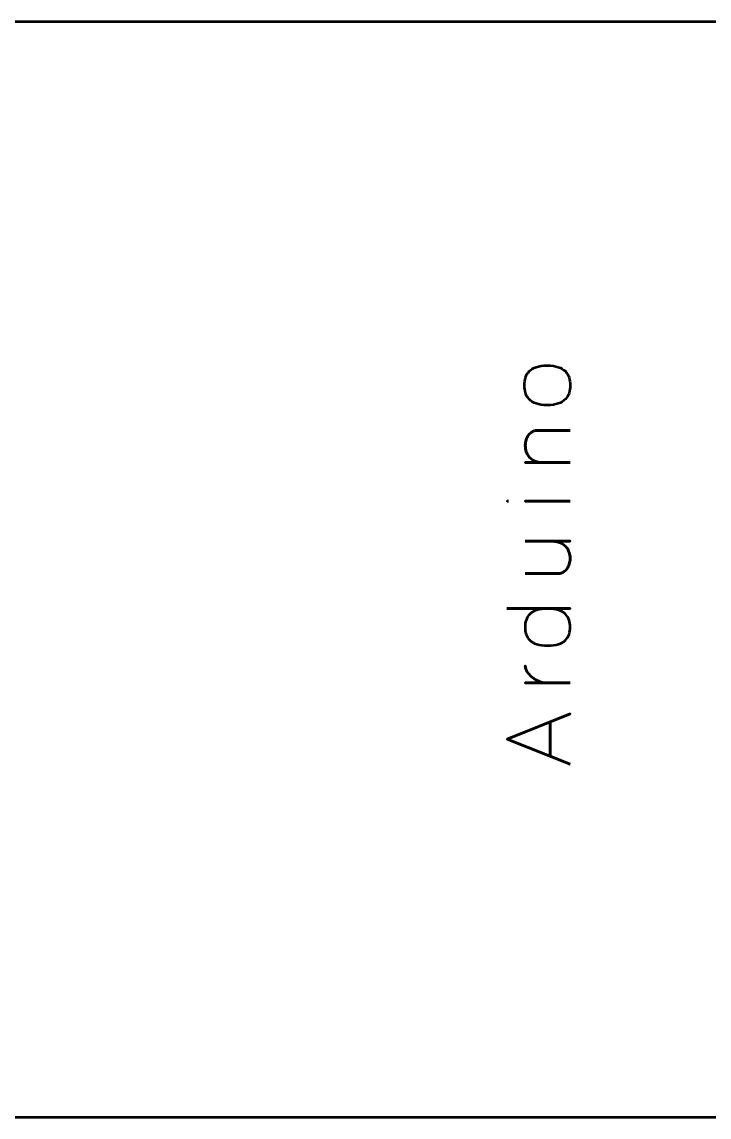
# Model space of a CAD drawing. Header units: centimetres. Extents: x -17.2 to -3.8, y -20.5 to -9.2.
# Drawn here: x -10.5 to -7.17, y -20.5 to -15.2 of the extents above; entities that cross this region are included whole.
import ezdxf

# ---------------------------------------------------------------- set-up
doc = ezdxf.new("R2010")
doc.units = ezdxf.units.CM
doc.header["$MEASUREMENT"] = 0
doc.layers.add('Layer 1', color=7, linetype='Continuous')

msp = doc.modelspace()

# ---------------------------------------------------------------- linework, layer by layer
at = {"layer": 'Layer 1', "lineweight": 53}
msp.add_open_spline([(-4.35005, -20.50003), (-4.35005, -20.50003), (-6.25, -20.50003), (-6.25, -20.50003), (-6.25, -20.50003), (-6.25, -20.50003), (-6.25, -20.26251), (-6.25, -20.26251), (-6.25, -20.26251), (-6.25, -20.17968), (-6.31717, -20.11251), (-6.4, -20.11251), (-6.4, -20.11251), (-6.48283, -20.11251), (-6.55, -20.17968), (-6.55, -20.26251), (-6.55, -20.26251), (-6.55, -20.26251), (-6.55, -20.50003), (-6.55, -20.50003), (-6.55, -20.50003), (-6.55, -20.50003), (-13.75, -20.50003), (-13.75, -20.50003), (-13.75, -20.50003), (-13.75, -20.50003), (-13.75, -20.26251), (-13.75, -20.26251), (-13.75, -20.26251), (-13.75, -20.17968), (-13.81717, -20.11251), (-13.9, -20.11251), (-13.9, -20.11251), (-13.98283, -20.11251), (-14.05, -20.17968), (-14.05, -20.26251), (-14.05, -20.26251), (-14.05, -20.26251), (-14.05, -20.50003), (-14.05, -20.50003), (-14.05, -20.50003), (-14.05, -20.50003), (-16.64995, -20.50003), (-16.64995, -20.50003), (-16.64995, -20.50003), (-16.92695, -20.50003), (-17.15005, -20.27694), (-17.15005, -19.99994), (-17.15005, -19.99994), (-17.15005, -19.99994), (-17.15005, -15.70008), (-17.15005, -15.70008), (-17.15005, -15.70008), (-17.15005, -15.42294), (-16.92695, -15.19998), (-16.64995, -15.19998), (-16.64995, -15.19998), (-16.64995, -15.19998), (-14.7385, -15.19998), (-14.7385, -15.19998), (-14.7385, -15.19998), (-14.7385, -15.19998), (-14.7385, -15.43301), (-14.7385, -15.43301), (-14.7385, -15.43301), (-14.7385, -15.51584), (-14.67133, -15.58301), (-14.5885, -15.58301), (-14.5885, -15.58301), (-14.50567, -15.58301), (-14.4385, -15.51584), (-14.4385, -15.43301), (-14.4385, -15.43301), (-14.4385, -15.43301), (-14.4385, -15.19998), (-14.4385, -15.19998), (-14.4385, -15.19998), (-14.4385, -15.19998), (-6.4385, -15.19998), (-6.4385, -15.19998), (-6.4385, -15.19998), (-6.4385, -15.19998), (-6.4385, -15.43301), (-6.4385, -15.43301), (-6.4385, -15.43301), (-6.4385, -15.51584), (-6.37133, -15.58301), (-6.2885, -15.58301), (-6.2885, -15.58301), (-6.20567, -15.58301), (-6.1385, -15.51584), (-6.1385, -15.43301), (-6.1385, -15.43301), (-6.1385, -15.43301), (-6.1385, -15.19998), (-6.1385, -15.19998), (-6.1385, -15.19998), (-6.1385, -15.19998), (-4.35005, -15.19998), (-4.35005, -15.19998), (-4.35005, -15.19998), (-4.07305, -15.19998), (-3.84995, -15.42294), (-3.84995, -15.70008), (-3.84995, -15.70008), (-3.84995, -15.70008), (-3.84995, -19.99994), (-3.84995, -19.99994), (-3.84995, -19.99994), (-3.84995, -20.27694), (-4.07305, -20.50003), (-4.35005, -20.50003)], degree=3, knots=[0, 0, 0, 0, 0.0357143, 0.0357143, 0.0357143, 0.0357143, 0.0714286, 0.0714286, 0.0714286, 0.0714286, 0.1071429, 0.1071429, 0.1071429, 0.1071429, 0.1428571, 0.1428571, 0.1428571, 0.1428571, 0.1785714, 0.1785714, 0.1785714, 0.1785714, 0.2142857, 0.2142857, 0.2142857, 0.2142857, 0.25, 0.25, 0.25, 0.25, 0.2857143, 0.2857143, 0.2857143, 0.2857143, 0.3214286, 0.3214286, 0.3214286, 0.3214286, 0.3571429, 0.3571429, 0.3571429, 0.3571429, 0.3928571, 0.3928571, 0.3928571, 0.3928571, 0.4285714, 0.4285714, 0.4285714, 0.4285714, 0.4642857, 0.4642857, 0.4642857, 0.4642857, 0.5, 0.5, 0.5, 0.5, 0.5357143, 0.5357143, 0.5357143, 0.5357143, 0.5714286, 0.5714286, 0.5714286, 0.5714286, 0.6071429, 0.6071429, 0.6071429, 0.6071429, 0.6428571, 0.6428571, 0.6428571, 0.6428571, 0.6785714, 0.6785714, 0.6785714, 0.6785714, 0.7142857, 0.7142857, 0.7142857, 0.7142857, 0.75, 0.75, 0.75, 0.75, 0.7857143, 0.7857143, 0.7857143, 0.7857143, 0.8214286, 0.8214286, 0.8214286, 0.8214286, 0.8571429, 0.8571429, 0.8571429, 0.8571429, 0.8928571, 0.8928571, 0.8928571, 0.8928571, 0.9285714, 0.9285714, 0.9285714, 0.9285714, 0.9642857, 0.9642857, 0.9642857, 0.9642857, 1, 1, 1, 1], dxfattribs=at)
at = {"layer": 'Layer 1', "color": 5, "lineweight": 53}
for points, knots in [([(-7.84714, -16.95869), (-7.84707, -16.94536), (-7.84876, -16.93294), (-7.85236, -16.92137), (-7.85236, -16.92137), (-7.85596, -16.9098), (-7.86196, -16.89957), (-7.87035, -16.89082), (-7.87035, -16.89082), (-7.87875, -16.882), (-7.89011, -16.87516), (-7.9045, -16.87015), (-7.9045, -16.87015), (-7.91882, -16.86521), (-7.93667, -16.86267), (-7.95805, -16.8626), (-7.95805, -16.8626), (-7.97936, -16.86267), (-7.99714, -16.86521), (-8.01139, -16.87015), (-8.01139, -16.87015), (-8.02564, -16.87516), (-8.037, -16.882), (-8.04533, -16.89082), (-8.04533, -16.89082), (-8.05373, -16.89957), (-8.05972, -16.9098), (-8.06332, -16.92137), (-8.06332, -16.92137), (-8.06692, -16.93294), (-8.06861, -16.94536), (-8.06854, -16.95869), (-8.06854, -16.95869), (-8.06861, -16.97189), (-8.06692, -16.98431), (-8.06332, -16.99588), (-8.06332, -16.99588), (-8.05972, -17.00745), (-8.05373, -17.01761), (-8.04533, -17.02643), (-8.04533, -17.02643), (-8.037, -17.03525), (-8.02564, -17.04216), (-8.01139, -17.04717), (-8.01139, -17.04717), (-7.99714, -17.05218), (-7.97936, -17.05472), (-7.95805, -17.05479), (-7.95805, -17.05479), (-7.93667, -17.05472), (-7.91882, -17.05218), (-7.9045, -17.04717), (-7.9045, -17.04717), (-7.89011, -17.04216), (-7.87875, -17.03525), (-7.87035, -17.02643), (-7.87035, -17.02643), (-7.86196, -17.01761), (-7.85596, -17.00745), (-7.85236, -16.99588), (-7.85236, -16.99588), (-7.84876, -16.98431), (-7.84707, -16.97189), (-7.84714, -16.95869)], [0, 0, 0, 0, 0.0625, 0.0625, 0.0625, 0.0625, 0.125, 0.125, 0.125, 0.125, 0.1875, 0.1875, 0.1875, 0.1875, 0.25, 0.25, 0.25, 0.25, 0.3125, 0.3125, 0.3125, 0.3125, 0.375, 0.375, 0.375, 0.375, 0.4375, 0.4375, 0.4375, 0.4375, 0.5, 0.5, 0.5, 0.5, 0.5625, 0.5625, 0.5625, 0.5625, 0.625, 0.625, 0.625, 0.625, 0.6875, 0.6875, 0.6875, 0.6875, 0.75, 0.75, 0.75, 0.75, 0.8125, 0.8125, 0.8125, 0.8125, 0.875, 0.875, 0.875, 0.875, 0.9375, 0.9375, 0.9375, 0.9375, 1, 1, 1, 1]), ([(-7.84714, -16.95869), (-7.84707, -16.94536), (-7.84876, -16.93294), (-7.85236, -16.92137), (-7.85236, -16.92137), (-7.85596, -16.9098), (-7.86196, -16.89957), (-7.87035, -16.89082), (-7.87035, -16.89082), (-7.87875, -16.882), (-7.89011, -16.87516), (-7.9045, -16.87015), (-7.9045, -16.87015), (-7.91882, -16.86521), (-7.93667, -16.86267), (-7.95805, -16.8626), (-7.95805, -16.8626), (-7.97936, -16.86267), (-7.99714, -16.86521), (-8.01139, -16.87015), (-8.01139, -16.87015), (-8.02564, -16.87516), (-8.037, -16.882), (-8.04533, -16.89082), (-8.04533, -16.89082), (-8.05373, -16.89957), (-8.05972, -16.9098), (-8.06332, -16.92137), (-8.06332, -16.92137), (-8.06692, -16.93294), (-8.06861, -16.94536), (-8.06854, -16.95869), (-8.06854, -16.95869), (-8.06861, -16.97189), (-8.06692, -16.98431), (-8.06332, -16.99588), (-8.06332, -16.99588), (-8.05972, -17.00745), (-8.05373, -17.01761), (-8.04533, -17.02643), (-8.04533, -17.02643), (-8.037, -17.03525), (-8.02564, -17.04216), (-8.01139, -17.04717), (-8.01139, -17.04717), (-7.99714, -17.05218), (-7.97936, -17.05472), (-7.95805, -17.05479), (-7.95805, -17.05479), (-7.93667, -17.05472), (-7.91882, -17.05218), (-7.9045, -17.04717), (-7.9045, -17.04717), (-7.89011, -17.04216), (-7.87875, -17.03525), (-7.87035, -17.02643), (-7.87035, -17.02643), (-7.86196, -17.01761), (-7.85596, -17.00745), (-7.85236, -16.99588), (-7.85236, -16.99588), (-7.84876, -16.98431), (-7.84707, -16.97189), (-7.84714, -16.95869)], [0, 0, 0, 0, 0.0625, 0.0625, 0.0625, 0.0625, 0.125, 0.125, 0.125, 0.125, 0.1875, 0.1875, 0.1875, 0.1875, 0.25, 0.25, 0.25, 0.25, 0.3125, 0.3125, 0.3125, 0.3125, 0.375, 0.375, 0.375, 0.375, 0.4375, 0.4375, 0.4375, 0.4375, 0.5, 0.5, 0.5, 0.5, 0.5625, 0.5625, 0.5625, 0.5625, 0.625, 0.625, 0.625, 0.625, 0.6875, 0.6875, 0.6875, 0.6875, 0.75, 0.75, 0.75, 0.75, 0.8125, 0.8125, 0.8125, 0.8125, 0.875, 0.875, 0.875, 0.875, 0.9375, 0.9375, 0.9375, 0.9375, 1, 1, 1, 1]), ([(-7.84714, -17.17714), (-7.84721, -17.17714), (-7.84926, -17.17714), (-7.85328, -17.17714), (-7.85328, -17.17714), (-7.85723, -17.17714), (-7.86266, -17.17714), (-7.86951, -17.17714), (-7.86951, -17.17714), (-7.87642, -17.17714), (-7.88418, -17.17714), (-7.89293, -17.17714), (-7.89293, -17.17714), (-7.90161, -17.17714), (-7.91071, -17.17714), (-7.92023, -17.17714), (-7.92023, -17.17714), (-7.92983, -17.17714), (-7.93921, -17.17714), (-7.94853, -17.17714), (-7.94853, -17.17714), (-7.95784, -17.17714), (-7.96659, -17.17714), (-7.97463, -17.17714), (-7.97463, -17.17714), (-7.98275, -17.17714), (-7.98966, -17.17714), (-7.99552, -17.17714), (-7.99552, -17.17714), (-8.0013, -17.17714), (-8.00547, -17.17714), (-8.00801, -17.17714), (-8.00801, -17.17714), (-8.01196, -17.17714), (-8.0164, -17.17791), (-8.02127, -17.1796), (-8.02127, -17.1796), (-8.02621, -17.18123), (-8.03115, -17.18384), (-8.03609, -17.18744), (-8.03609, -17.18744), (-8.0411, -17.19103), (-8.04568, -17.19562), (-8.04992, -17.20134), (-8.04992, -17.20134), (-8.05415, -17.20712), (-8.05754, -17.21404), (-8.06015, -17.22208), (-8.06015, -17.22208), (-8.06276, -17.23019), (-8.06417, -17.23965), (-8.06431, -17.25037), (-8.06431, -17.25037), (-8.06431, -17.26124), (-8.06283, -17.27104), (-8.05986, -17.27979), (-8.05986, -17.27979), (-8.05683, -17.28854), (-8.05267, -17.29623), (-8.04738, -17.30286), (-8.04738, -17.30286), (-8.04208, -17.3095), (-8.03602, -17.315), (-8.0291, -17.31944), (-8.0291, -17.31944), (-8.02226, -17.32396), (-8.01499, -17.32728), (-8.00723, -17.32953), (-8.00723, -17.32953), (-7.99954, -17.33179), (-7.99171, -17.33292), (-7.98388, -17.33292), (-7.98388, -17.33292), (-7.99171, -17.33292), (-7.99954, -17.33179), (-8.00723, -17.32953), (-8.00723, -17.32953), (-8.01499, -17.32728), (-8.02226, -17.32396), (-8.0291, -17.31944), (-8.0291, -17.31944), (-8.03602, -17.315), (-8.04208, -17.3095), (-8.04738, -17.30286), (-8.04738, -17.30286), (-8.05267, -17.29623), (-8.05683, -17.28854), (-8.05986, -17.27979), (-8.05986, -17.27979), (-8.06283, -17.27104), (-8.06431, -17.26124), (-8.06431, -17.25037), (-8.06431, -17.25037), (-8.06417, -17.23965), (-8.06276, -17.23019), (-8.06015, -17.22208), (-8.06015, -17.22208), (-8.05754, -17.21404), (-8.05415, -17.20712), (-8.04992, -17.20134), (-8.04992, -17.20134), (-8.04568, -17.19562), (-8.0411, -17.19103), (-8.03609, -17.18744), (-8.03609, -17.18744), (-8.03115, -17.18384), (-8.02621, -17.18123), (-8.02127, -17.1796), (-8.02127, -17.1796), (-8.0164, -17.17791), (-8.01196, -17.17714), (-8.00801, -17.17714), (-8.00801, -17.17714), (-8.00547, -17.17714), (-8.0013, -17.17714), (-7.99552, -17.17714), (-7.99552, -17.17714), (-7.98966, -17.17714), (-7.98275, -17.17714), (-7.97463, -17.17714), (-7.97463, -17.17714), (-7.96659, -17.17714), (-7.95784, -17.17714), (-7.94853, -17.17714), (-7.94853, -17.17714), (-7.93921, -17.17714), (-7.92983, -17.17714), (-7.92023, -17.17714), (-7.92023, -17.17714), (-7.91071, -17.17714), (-7.90161, -17.17714), (-7.89293, -17.17714), (-7.89293, -17.17714), (-7.88418, -17.17714), (-7.87642, -17.17714), (-7.86951, -17.17714), (-7.86951, -17.17714), (-7.86266, -17.17714), (-7.85723, -17.17714), (-7.85328, -17.17714), (-7.85328, -17.17714), (-7.84926, -17.17714), (-7.84721, -17.17714), (-7.84714, -17.17714)], [0, 0, 0, 0, 0.0277778, 0.0277778, 0.0277778, 0.0277778, 0.0555556, 0.0555556, 0.0555556, 0.0555556, 0.0833333, 0.0833333, 0.0833333, 0.0833333, 0.1111111, 0.1111111, 0.1111111, 0.1111111, 0.1388889, 0.1388889, 0.1388889, 0.1388889, 0.1666667, 0.1666667, 0.1666667, 0.1666667, 0.1944444, 0.1944444, 0.1944444, 0.1944444, 0.2222222, 0.2222222, 0.2222222, 0.2222222, 0.25, 0.25, 0.25, 0.25, 0.2777778, 0.2777778, 0.2777778, 0.2777778, 0.3055556, 0.3055556, 0.3055556, 0.3055556, 0.3333333, 0.3333333, 0.3333333, 0.3333333, 0.3611111, 0.3611111, 0.3611111, 0.3611111, 0.3888889, 0.3888889, 0.3888889, 0.3888889, 0.4166667, 0.4166667, 0.4166667, 0.4166667, 0.4444444, 0.4444444, 0.4444444, 0.4444444, 0.4722222, 0.4722222, 0.4722222, 0.4722222, 0.5, 0.5, 0.5, 0.5, 0.5277778, 0.5277778, 0.5277778, 0.5277778, 0.5555556, 0.5555556, 0.5555556, 0.5555556, 0.5833333, 0.5833333, 0.5833333, 0.5833333, 0.6111111, 0.6111111, 0.6111111, 0.6111111, 0.6388889, 0.6388889, 0.6388889, 0.6388889, 0.6666667, 0.6666667, 0.6666667, 0.6666667, 0.6944444, 0.6944444, 0.6944444, 0.6944444, 0.7222222, 0.7222222, 0.7222222, 0.7222222, 0.75, 0.75, 0.75, 0.75, 0.7777778, 0.7777778, 0.7777778, 0.7777778, 0.8055556, 0.8055556, 0.8055556, 0.8055556, 0.8333333, 0.8333333, 0.8333333, 0.8333333, 0.8611111, 0.8611111, 0.8611111, 0.8611111, 0.8888889, 0.8888889, 0.8888889, 0.8888889, 0.9166667, 0.9166667, 0.9166667, 0.9166667, 0.9444444, 0.9444444, 0.9444444, 0.9444444, 0.9722222, 0.9722222, 0.9722222, 0.9722222, 1, 1, 1, 1]), ([(-7.84714, -17.33292), (-7.84714, -17.33292), (-8.06431, -17.33292), (-8.06431, -17.33292), (-8.06431, -17.33292), (-8.06431, -17.33292), (-7.84714, -17.33292), (-7.84714, -17.33292)], [0, 0, 0, 0, 0.5, 0.5, 0.5, 0.5, 1, 1, 1, 1]), ([(-8.14516, -17.51961), (-8.14516, -17.51961), (-8.15278, -17.51961), (-8.15278, -17.51961), (-8.15278, -17.51961), (-8.15278, -17.51961), (-8.14516, -17.51961), (-8.14516, -17.51961)], [0, 0, 0, 0, 0.5, 0.5, 0.5, 0.5, 1, 1, 1, 1]), ([(-7.84756, -17.51961), (-7.84756, -17.51961), (-8.06473, -17.51961), (-8.06473, -17.51961), (-8.06473, -17.51961), (-8.06466, -17.51961), (-8.06212, -17.51961), (-8.05725, -17.51961), (-8.05725, -17.51961), (-8.05238, -17.51961), (-8.04568, -17.51961), (-8.03722, -17.51961), (-8.03722, -17.51961), (-8.02875, -17.51961), (-8.01908, -17.51961), (-8.00822, -17.51961), (-8.00822, -17.51961), (-7.99735, -17.51961), (-7.98592, -17.51961), (-7.97386, -17.51961), (-7.97386, -17.51961), (-7.96186, -17.51961), (-7.9498, -17.51961), (-7.9378, -17.51961), (-7.9378, -17.51961), (-7.92574, -17.51961), (-7.91431, -17.51961), (-7.90351, -17.51961), (-7.90351, -17.51961), (-7.89265, -17.51961), (-7.88305, -17.51961), (-7.87466, -17.51961), (-7.87466, -17.51961), (-7.86619, -17.51961), (-7.85963, -17.51961), (-7.85476, -17.51961), (-7.85476, -17.51961), (-7.84996, -17.51961), (-7.84756, -17.51961), (-7.84756, -17.51961)], [0, 0, 0, 0, 0.1, 0.1, 0.1, 0.1, 0.2, 0.2, 0.2, 0.2, 0.3, 0.3, 0.3, 0.3, 0.4, 0.4, 0.4, 0.4, 0.5, 0.5, 0.5, 0.5, 0.6, 0.6, 0.6, 0.6, 0.7, 0.7, 0.7, 0.7, 0.8, 0.8, 0.8, 0.8, 0.9, 0.9, 0.9, 0.9, 1, 1, 1, 1]), ([(-8.06515, -17.8697), (-8.06508, -17.8697), (-8.06304, -17.8697), (-8.05902, -17.8697), (-8.05902, -17.8697), (-8.055, -17.8697), (-8.04956, -17.8697), (-8.04272, -17.8697), (-8.04272, -17.8697), (-8.0358, -17.8697), (-8.02797, -17.8697), (-8.01922, -17.8697), (-8.01922, -17.8697), (-8.01055, -17.8697), (-8.00137, -17.8697), (-7.99178, -17.8697), (-7.99178, -17.8697), (-7.98225, -17.8697), (-7.9728, -17.8697), (-7.96349, -17.8697), (-7.96349, -17.8697), (-7.9541, -17.8697), (-7.94535, -17.8697), (-7.93731, -17.8697), (-7.93731, -17.8697), (-7.9292, -17.8697), (-7.92221, -17.8697), (-7.91635, -17.8697), (-7.91635, -17.8697), (-7.91057, -17.8697), (-7.90641, -17.8697), (-7.90387, -17.8697), (-7.90387, -17.8697), (-7.89992, -17.8697), (-7.89547, -17.86892), (-7.8906, -17.86723), (-7.8906, -17.86723), (-7.88566, -17.86561), (-7.88072, -17.863), (-7.87579, -17.8594), (-7.87579, -17.8594), (-7.87078, -17.8558), (-7.86619, -17.85122), (-7.86196, -17.8455), (-7.86196, -17.8455), (-7.85772, -17.83971), (-7.85434, -17.8328), (-7.85173, -17.82476), (-7.85173, -17.82476), (-7.84912, -17.81664), (-7.8477, -17.80719), (-7.84756, -17.79646), (-7.84756, -17.79646), (-7.84756, -17.7856), (-7.84904, -17.77579), (-7.85201, -17.76704), (-7.85201, -17.76704), (-7.85504, -17.75822), (-7.8592, -17.75053), (-7.8645, -17.74383), (-7.8645, -17.74383), (-7.86979, -17.7372), (-7.87586, -17.73162), (-7.88277, -17.72711), (-7.88277, -17.72711), (-7.88961, -17.72259), (-7.89688, -17.71921), (-7.90464, -17.71695), (-7.90464, -17.71695), (-7.91233, -17.71462), (-7.92016, -17.71349), (-7.928, -17.71349), (-7.928, -17.71349), (-7.92016, -17.71349), (-7.91233, -17.71462), (-7.90464, -17.71695), (-7.90464, -17.71695), (-7.89688, -17.71921), (-7.88961, -17.72259), (-7.88277, -17.72711), (-7.88277, -17.72711), (-7.87586, -17.73162), (-7.86979, -17.7372), (-7.8645, -17.74383), (-7.8645, -17.74383), (-7.8592, -17.75053), (-7.85504, -17.75822), (-7.85201, -17.76704), (-7.85201, -17.76704), (-7.84904, -17.77579), (-7.84756, -17.7856), (-7.84756, -17.79646), (-7.84756, -17.79646), (-7.8477, -17.80719), (-7.84912, -17.81664), (-7.85173, -17.82476), (-7.85173, -17.82476), (-7.85434, -17.8328), (-7.85772, -17.83971), (-7.86196, -17.8455), (-7.86196, -17.8455), (-7.86619, -17.85122), (-7.87078, -17.8558), (-7.87579, -17.8594), (-7.87579, -17.8594), (-7.88072, -17.863), (-7.88566, -17.86561), (-7.8906, -17.86723), (-7.8906, -17.86723), (-7.89547, -17.86892), (-7.89992, -17.8697), (-7.90387, -17.8697), (-7.90387, -17.8697), (-7.90641, -17.8697), (-7.91057, -17.8697), (-7.91635, -17.8697), (-7.91635, -17.8697), (-7.92221, -17.8697), (-7.9292, -17.8697), (-7.93731, -17.8697), (-7.93731, -17.8697), (-7.94535, -17.8697), (-7.9541, -17.8697), (-7.96349, -17.8697), (-7.96349, -17.8697), (-7.9728, -17.8697), (-7.98225, -17.8697), (-7.99178, -17.8697), (-7.99178, -17.8697), (-8.00137, -17.8697), (-8.01055, -17.8697), (-8.01922, -17.8697), (-8.01922, -17.8697), (-8.02797, -17.8697), (-8.0358, -17.8697), (-8.04272, -17.8697), (-8.04272, -17.8697), (-8.04956, -17.8697), (-8.055, -17.8697), (-8.05902, -17.8697), (-8.05902, -17.8697), (-8.06304, -17.8697), (-8.06508, -17.8697), (-8.06515, -17.8697)], [0, 0, 0, 0, 0.0277778, 0.0277778, 0.0277778, 0.0277778, 0.0555556, 0.0555556, 0.0555556, 0.0555556, 0.0833333, 0.0833333, 0.0833333, 0.0833333, 0.1111111, 0.1111111, 0.1111111, 0.1111111, 0.1388889, 0.1388889, 0.1388889, 0.1388889, 0.1666667, 0.1666667, 0.1666667, 0.1666667, 0.1944444, 0.1944444, 0.1944444, 0.1944444, 0.2222222, 0.2222222, 0.2222222, 0.2222222, 0.25, 0.25, 0.25, 0.25, 0.2777778, 0.2777778, 0.2777778, 0.2777778, 0.3055556, 0.3055556, 0.3055556, 0.3055556, 0.3333333, 0.3333333, 0.3333333, 0.3333333, 0.3611111, 0.3611111, 0.3611111, 0.3611111, 0.3888889, 0.3888889, 0.3888889, 0.3888889, 0.4166667, 0.4166667, 0.4166667, 0.4166667, 0.4444444, 0.4444444, 0.4444444, 0.4444444, 0.4722222, 0.4722222, 0.4722222, 0.4722222, 0.5, 0.5, 0.5, 0.5, 0.5277778, 0.5277778, 0.5277778, 0.5277778, 0.5555556, 0.5555556, 0.5555556, 0.5555556, 0.5833333, 0.5833333, 0.5833333, 0.5833333, 0.6111111, 0.6111111, 0.6111111, 0.6111111, 0.6388889, 0.6388889, 0.6388889, 0.6388889, 0.6666667, 0.6666667, 0.6666667, 0.6666667, 0.6944444, 0.6944444, 0.6944444, 0.6944444, 0.7222222, 0.7222222, 0.7222222, 0.7222222, 0.75, 0.75, 0.75, 0.75, 0.7777778, 0.7777778, 0.7777778, 0.7777778, 0.8055556, 0.8055556, 0.8055556, 0.8055556, 0.8333333, 0.8333333, 0.8333333, 0.8333333, 0.8611111, 0.8611111, 0.8611111, 0.8611111, 0.8888889, 0.8888889, 0.8888889, 0.8888889, 0.9166667, 0.9166667, 0.9166667, 0.9166667, 0.9444444, 0.9444444, 0.9444444, 0.9444444, 0.9722222, 0.9722222, 0.9722222, 0.9722222, 1, 1, 1, 1]), ([(-8.06515, -17.71349), (-8.06515, -17.71349), (-7.84756, -17.71349), (-7.84756, -17.71349), (-7.84756, -17.71349), (-7.84756, -17.71349), (-8.06515, -17.71349), (-8.06515, -17.71349)], [0, 0, 0, 0, 0.5, 0.5, 0.5, 0.5, 1, 1, 1, 1]), ([(-8.15321, -18.03903), (-8.15321, -18.03903), (-7.84714, -18.03903), (-7.84714, -18.03903), (-7.84714, -18.03903), (-7.84714, -18.03903), (-8.15321, -18.03903), (-8.15321, -18.03903)], [0, 0, 0, 0, 0.5, 0.5, 0.5, 0.5, 1, 1, 1, 1]), ([(-8.06558, -18.1292), (-8.06565, -18.11685), (-8.06396, -18.10528), (-8.06043, -18.09448), (-8.06043, -18.09448), (-8.0569, -18.08369), (-8.05097, -18.07416), (-8.04272, -18.06591), (-8.04272, -18.06591), (-8.03446, -18.05765), (-8.02325, -18.05123), (-8.00913, -18.04658), (-8.00913, -18.04658), (-7.99502, -18.04192), (-7.97746, -18.03952), (-7.95636, -18.03945), (-7.95636, -18.03945), (-7.93526, -18.03952), (-7.9177, -18.04192), (-7.90358, -18.04658), (-7.90358, -18.04658), (-7.88947, -18.05123), (-7.87825, -18.05765), (-7.87, -18.06591), (-7.87, -18.06591), (-7.86174, -18.07416), (-7.85582, -18.08369), (-7.85229, -18.09448), (-7.85229, -18.09448), (-7.84876, -18.10528), (-7.84707, -18.11685), (-7.84714, -18.1292), (-7.84714, -18.1292), (-7.84707, -18.14154), (-7.84876, -18.15312), (-7.85229, -18.16384), (-7.85229, -18.16384), (-7.85582, -18.17464), (-7.86174, -18.18409), (-7.87, -18.19227), (-7.87, -18.19227), (-7.87825, -18.20046), (-7.88947, -18.20688), (-7.90358, -18.21146), (-7.90358, -18.21146), (-7.9177, -18.21612), (-7.93526, -18.21845), (-7.95636, -18.21852), (-7.95636, -18.21852), (-7.97746, -18.21845), (-7.99502, -18.21612), (-8.00913, -18.21146), (-8.00913, -18.21146), (-8.02325, -18.20688), (-8.03446, -18.20046), (-8.04272, -18.19227), (-8.04272, -18.19227), (-8.05097, -18.18409), (-8.0569, -18.17464), (-8.06043, -18.16384), (-8.06043, -18.16384), (-8.06396, -18.15312), (-8.06565, -18.14154), (-8.06558, -18.1292)], [0, 0, 0, 0, 0.0625, 0.0625, 0.0625, 0.0625, 0.125, 0.125, 0.125, 0.125, 0.1875, 0.1875, 0.1875, 0.1875, 0.25, 0.25, 0.25, 0.25, 0.3125, 0.3125, 0.3125, 0.3125, 0.375, 0.375, 0.375, 0.375, 0.4375, 0.4375, 0.4375, 0.4375, 0.5, 0.5, 0.5, 0.5, 0.5625, 0.5625, 0.5625, 0.5625, 0.625, 0.625, 0.625, 0.625, 0.6875, 0.6875, 0.6875, 0.6875, 0.75, 0.75, 0.75, 0.75, 0.8125, 0.8125, 0.8125, 0.8125, 0.875, 0.875, 0.875, 0.875, 0.9375, 0.9375, 0.9375, 0.9375, 1, 1, 1, 1]), ([(-8.06558, -18.1292), (-8.06565, -18.11685), (-8.06396, -18.10528), (-8.06043, -18.09448), (-8.06043, -18.09448), (-8.0569, -18.08369), (-8.05097, -18.07416), (-8.04272, -18.06591), (-8.04272, -18.06591), (-8.03446, -18.05765), (-8.02325, -18.05123), (-8.00913, -18.04658), (-8.00913, -18.04658), (-7.99502, -18.04192), (-7.97746, -18.03952), (-7.95636, -18.03945), (-7.95636, -18.03945), (-7.93526, -18.03952), (-7.9177, -18.04192), (-7.90358, -18.04658), (-7.90358, -18.04658), (-7.88947, -18.05123), (-7.87825, -18.05765), (-7.87, -18.06591), (-7.87, -18.06591), (-7.86174, -18.07416), (-7.85582, -18.08369), (-7.85229, -18.09448), (-7.85229, -18.09448), (-7.84876, -18.10528), (-7.84707, -18.11685), (-7.84714, -18.1292), (-7.84714, -18.1292), (-7.84707, -18.14154), (-7.84876, -18.15312), (-7.85229, -18.16384), (-7.85229, -18.16384), (-7.85582, -18.17464), (-7.86174, -18.18409), (-7.87, -18.19227), (-7.87, -18.19227), (-7.87825, -18.20046), (-7.88947, -18.20688), (-7.90358, -18.21146), (-7.90358, -18.21146), (-7.9177, -18.21612), (-7.93526, -18.21845), (-7.95636, -18.21852), (-7.95636, -18.21852), (-7.97746, -18.21845), (-7.99502, -18.21612), (-8.00913, -18.21146), (-8.00913, -18.21146), (-8.02325, -18.20688), (-8.03446, -18.20046), (-8.04272, -18.19227), (-8.04272, -18.19227), (-8.05097, -18.18409), (-8.0569, -18.17464), (-8.06043, -18.16384), (-8.06043, -18.16384), (-8.06396, -18.15312), (-8.06565, -18.14154), (-8.06558, -18.1292)], [0, 0, 0, 0, 0.0625, 0.0625, 0.0625, 0.0625, 0.125, 0.125, 0.125, 0.125, 0.1875, 0.1875, 0.1875, 0.1875, 0.25, 0.25, 0.25, 0.25, 0.3125, 0.3125, 0.3125, 0.3125, 0.375, 0.375, 0.375, 0.375, 0.4375, 0.4375, 0.4375, 0.4375, 0.5, 0.5, 0.5, 0.5, 0.5625, 0.5625, 0.5625, 0.5625, 0.625, 0.625, 0.625, 0.625, 0.6875, 0.6875, 0.6875, 0.6875, 0.75, 0.75, 0.75, 0.75, 0.8125, 0.8125, 0.8125, 0.8125, 0.875, 0.875, 0.875, 0.875, 0.9375, 0.9375, 0.9375, 0.9375, 1, 1, 1, 1]), ([(-7.95805, -18.39886), (-7.96786, -18.39907), (-7.97781, -18.39759), (-7.98783, -18.39449), (-7.98783, -18.39449), (-7.99785, -18.39138), (-8.00744, -18.38708), (-8.01661, -18.38157), (-8.01661, -18.38157), (-8.02579, -18.376), (-8.0339, -18.36965), (-8.0411, -18.36245), (-8.0411, -18.36245), (-8.04829, -18.35533), (-8.05394, -18.34771), (-8.0581, -18.33974), (-8.0581, -18.33974), (-8.06226, -18.33176), (-8.06431, -18.32386), (-8.06431, -18.31589), (-8.06431, -18.31589), (-8.06431, -18.32386), (-8.06226, -18.33176), (-8.0581, -18.33974), (-8.0581, -18.33974), (-8.05394, -18.34771), (-8.04829, -18.35533), (-8.0411, -18.36245), (-8.0411, -18.36245), (-8.0339, -18.36965), (-8.02579, -18.376), (-8.01661, -18.38157), (-8.01661, -18.38157), (-8.00744, -18.38708), (-7.99785, -18.39138), (-7.98783, -18.39449), (-7.98783, -18.39449), (-7.97781, -18.39759), (-7.96786, -18.39907), (-7.95805, -18.39886)], [0, 0, 0, 0, 0.1, 0.1, 0.1, 0.1, 0.2, 0.2, 0.2, 0.2, 0.3, 0.3, 0.3, 0.3, 0.4, 0.4, 0.4, 0.4, 0.5, 0.5, 0.5, 0.5, 0.6, 0.6, 0.6, 0.6, 0.7, 0.7, 0.7, 0.7, 0.8, 0.8, 0.8, 0.8, 0.9, 0.9, 0.9, 0.9, 1, 1, 1, 1]), ([(-7.84714, -18.39886), (-7.84714, -18.39886), (-8.06431, -18.39886), (-8.06431, -18.39886), (-8.06431, -18.39886), (-8.06431, -18.39886), (-7.84714, -18.39886), (-7.84714, -18.39886)], [0, 0, 0, 0, 0.5, 0.5, 0.5, 0.5, 1, 1, 1, 1]), ([(-7.84714, -18.79171), (-7.84714, -18.79171), (-8.15236, -18.67064), (-8.15236, -18.67064), (-8.15236, -18.67064), (-8.15236, -18.67064), (-7.84714, -18.54914), (-7.84714, -18.54914), (-7.84714, -18.54914), (-7.84714, -18.54914), (-8.15236, -18.67064), (-8.15236, -18.67064), (-8.15236, -18.67064), (-8.15236, -18.67064), (-7.84714, -18.79171), (-7.84714, -18.79171)], [0, 0, 0, 0, 0.25, 0.25, 0.25, 0.25, 0.5, 0.5, 0.5, 0.5, 0.75, 0.75, 0.75, 0.75, 1, 1, 1, 1]), ([(-7.94324, -18.75361), (-7.94324, -18.75361), (-7.94324, -18.58767), (-7.94324, -18.58767), (-7.94324, -18.58767), (-7.94324, -18.58767), (-7.94324, -18.75361), (-7.94324, -18.75361)], [0, 0, 0, 0, 0.5, 0.5, 0.5, 0.5, 1, 1, 1, 1])]:
    msp.add_open_spline(points, degree=3, knots=knots, dxfattribs=at)

doc.saveas('drawing.dxf')
